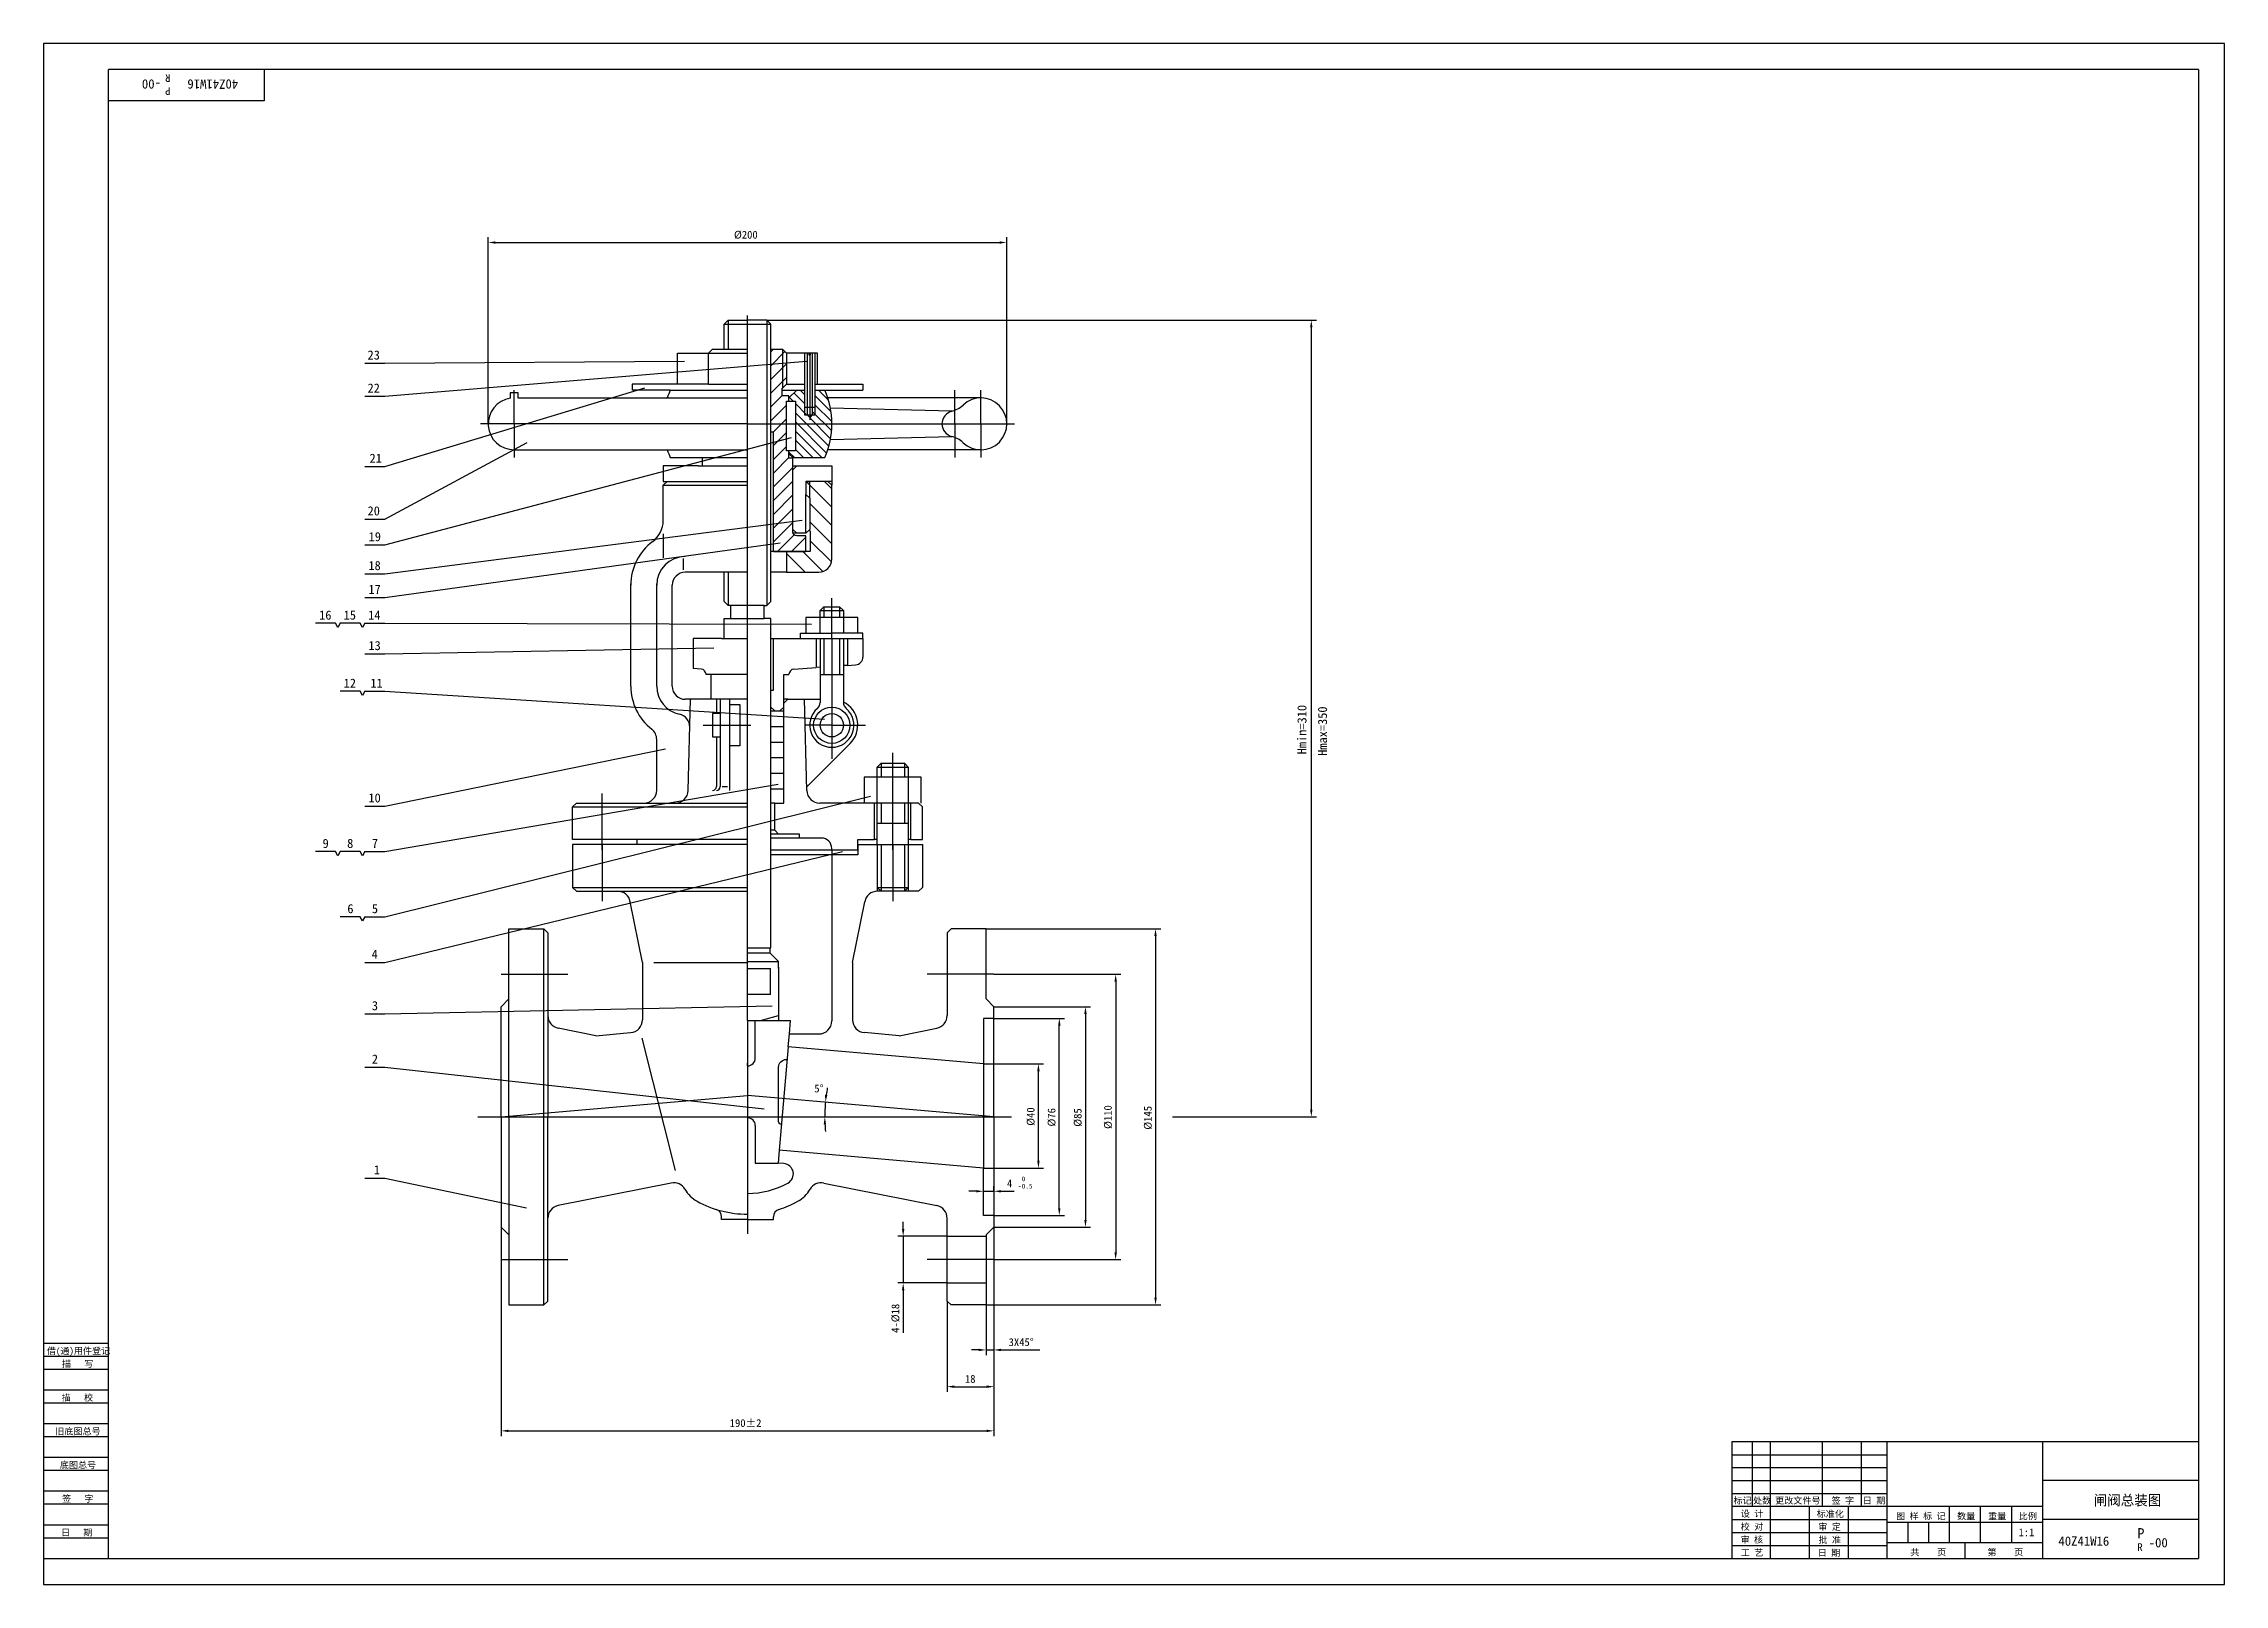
# Model space of a CAD drawing. Header units: metres. Extents: x 0 to 841, y 0 to 594.
import ezdxf

# ---------------------------------------------------------------- set-up
doc = ezdxf.new("R2010")
doc.units = ezdxf.units.M
for name, color, linetype in [('C', 6, 'Continuous'), ('D', 1, 'Continuous'), ('FL', 5, 'Continuous'), ('T', 7, 'Continuous'), ('TL', 4, 'Continuous')]:
    doc.layers.add(name, color=color, linetype=linetype)

# ---------------------------------------------------------------- blocks, each defined once
blk = doc.blocks.new('TUKUN1')
at = {"layer": 'FL'}
for p, q in [((841, 594), (0, 594)), ((0, 594), (0, 0)), ((841, 0), (841, 594)), ((0, 83), (25, 83)), ((0, 75), (25, 75)), ((0, 70), (25, 70)), ((0, 62), (25, 62)), ((0, 57), (25, 57)), ((659, 30), (659, 55)), ((666, 10), (666, 55)), ((686, 30), (686, 55)), ((701, 30), (701, 55)), ((0, 49), (25, 49)), ((0, 44), (25, 44)), ((651, 50), (711, 50)), ((651, 45), (711, 45)), ((0, 36), (25, 36)), ((651, 40), (711, 40)), ((651, 35), (711, 35)), ((0, 31), (25, 31)), ((696, 10), (696, 30)), ((0, 23), (25, 23)), ((0, 18), (25, 18)), ((651, 25), (711, 25)), ((651, 20), (711, 20)), ((651, 15), (711, 15)), ((0, 0), (841, 0))]:
    blk.add_line(p, q, dxfattribs=at)
at = {"layer": 'TL'}
for p, q in [((831, 584), (25, 584)), ((25, 10), (25, 584)), ((85, 584), (85, 572)), ((831, 584), (831, 10)), ((85, 572), (25, 572)), ((0, 93), (25, 93)), ((0, 88), (25, 88)), ((831, 55), (651, 55)), ((651, 55), (651, 10)), ((711, 10), (711, 55)), ((771, 10), (771, 55)), ((831, 40), (771, 40)), ((771, 30), (651, 30)), ((681, 10), (681, 30)), ((735, 16), (735, 30)), ((747, 16), (747, 30)), ((759, 16), (759, 30)), ((711, 24), (771, 24)), ((719, 16), (719, 24)), ((727, 16), (727, 24)), ((831, 25), (771, 25)), ((0, 10), (831, 10)), ((771, 16), (711, 16)), ((741, 10), (741, 16))]:
    blk.add_line(p, q, dxfattribs=at)
at = {"layer": 'T'}
for s, p in [('借(通)用件登记', (1.26, 88.76)), ('描   写', (7.09, 83.76)), ('描   校', (6.98, 70.76)), ('旧底图总号', (4.52, 57.76)), ('底图总号', (6.25, 44.76)), ('签   字', (7.1, 31.76)), ('标记', (651.71, 31.07)), ('处数', (659.22, 31.07)), ('更改文件号', (667.75, 31.07)), ('签 字', (689.53, 31.07)), ('日 期', (701.57, 31.07)), ('设 计', (654.5, 25.99)), ('标准化', (683.77, 25.93)), ('图 样 标 记', (714.4, 25.04)), ('数量', (737.92, 25.04)), ('重量', (749.88, 25.04)), ('比例', (761.7, 25.04)), ('日   期', (6.72, 18.76)), ('校 对', (654.48, 20.99)), ('审 核', (654.41, 15.99)), ('批 准', (684.46, 15.93)), ('审 定', (684.39, 20.93)), ('工 艺', (654.52, 10.99)), ('日 期', (684.18, 10.93)), ('共    页', (719.91, 11.13)), ('第    页', (749.62, 11.13))]:
    blk.add_text(s, height=2.5, dxfattribs=at).set_placement(p)

msp = doc.modelspace()

# ---------------------------------------------------------------- linework, layer by layer
for p, q in [((280.45, 475.14), (281.53, 476.22)), ((280.45, 469.84), (285.89, 475.28)), ((280.45, 464.53), (286.45, 470.53)), ((280.45, 459.23), (286.45, 465.23)), ((280.45, 453.93), (284.85, 458.33)), ((280.45, 448.62), (286.47, 454.64)), ((287.59, 457.55), (289.03, 456.11)), ((289.36, 459.32), (293.45, 455.23)), ((289.94, 455.2), (294.24, 450.9)), ((291.8, 460.41), (293.45, 458.76)), ((297.45, 458.3), (303.6, 452.14)), ((297.45, 454.76), (303.94, 448.27)), ((298.87, 460.41), (302.6, 456.68)), ((281.35, 444.22), (286.47, 449.34)), ((289.94, 451.66), (302.79, 438.81)), ((289.94, 448.13), (301.93, 436.14)), ((295.45, 449.69), (303.44, 441.7)), ((296.45, 452.23), (303.85, 444.83)), ((281.45, 439.02), (286.47, 444.03)), ((281.45, 433.71), (286.47, 438.73)), ((289.94, 444.59), (300.12, 434.41)), ((289.94, 441.06), (296.59, 434.41)), ((289.94, 437.52), (293.05, 434.41)), ((281.45, 428.41), (287.45, 434.41)), ((281.45, 423.11), (288.95, 430.61)), ((287.45, 436.48), (289.52, 434.41)), ((281.45, 417.8), (288.95, 425.3)), ((303.95, 415.28), (294.01, 425.22)), ((303.95, 422.36), (301.08, 425.22)), ((281.45, 412.5), (288.95, 420)), ((281.45, 407.2), (288.95, 414.7)), ((303.95, 408.21), (295.45, 416.71)), ((281.45, 401.89), (288.95, 409.39)), ((283.08, 398.22), (289.46, 404.6)), ((288.38, 398.22), (293.95, 403.79)), ((303.95, 401.14), (295.45, 409.64)), ((293.65, 390.22), (286.45, 397.43)), ((300.48, 390.46), (292.73, 398.22)), ((293.69, 398.22), (293.95, 398.48)), ((303.84, 394.18), (295.65, 402.37)), ((286.58, 390.22), (286.45, 390.36)), ((274.45, 217.24), (274.62, 217.4)), ((283.26, 162.4), (283.26, 162.41))]:
    msp.add_line(p, q)
at = {"layer": 'C'}
for p, q in [((271.45, 364.72), (271.45, 489.21)), ((295.45, 474.72), (295.45, 448.97)), ((181.45, 447.41), (181.45, 460.41)), ((351.45, 447.41), (351.45, 460.41)), ((361.45, 447.41), (361.45, 460.41)), ((271.45, 447.41), (168.45, 447.41)), ((181.45, 447.41), (181.45, 434.41)), ((271.45, 447.41), (346.45, 447.41)), ((346.45, 447.41), (374.45, 447.41)), ((351.45, 447.41), (351.45, 434.41)), ((361.45, 447.41), (361.45, 434.41)), ((303.95, 364.72), (303.95, 380.19)), ((271.45, 217.4), (271.45, 364.72)), ((303.95, 364.72), (303.95, 341.22)), ((303.95, 341.22), (303.95, 331.22)), ((254.37, 331.27), (272.78, 331.27)), ((303.95, 331.22), (293.95, 331.22)), ((303.95, 331.22), (316.95, 331.22)), ((303.95, 331.22), (303.95, 318.22)), ((327.45, 304.96), (327.45, 320.52)), ((215.45, 283.22), (215.45, 304.96)), ((327.45, 283.22), (327.45, 304.96)), ((215.45, 285.22), (215.45, 263.41)), ((327.45, 285.22), (327.45, 263.41)), ((176.45, 235.22), (202.1, 235.22)), ((366.45, 235.22), (340.79, 235.22)), ((271.45, 217.4), (271.45, 199.9)), ((271.45, 199.9), (271.45, 200.93)), ((271.45, 199.9), (271.45, 179.9)), ((176.45, 180.22), (271.45, 188.53)), ((366.45, 180.22), (271.45, 188.53)), ((167.45, 180.22), (373.22, 180.22)), ((271.45, 179.9), (271.45, 150.72)), ((271.45, 150.72), (271.45, 140.72)), ((271.45, 140.72), (271.45, 135.15)), ((176.45, 125.22), (202.1, 125.22)), ((366.45, 125.22), (340.79, 125.22))]:
    msp.add_line(p, q, dxfattribs=at)
at = {"layer": 'D'}
for p, q in [((171.45, 447.41), (171.45, 519.33)), ((174.25, 517.33), (368.65, 517.33)), ((371.45, 447.41), (371.45, 519.33)), ((278.95, 487.4), (445.22, 487.4)), ((445.22, 487.4), (490.88, 487.4)), ((488.88, 484.6), (488.88, 183.02)), ((131.61, 458.07), (294.14, 471.61)), ((131.61, 470.81), (247.19, 471.61)), ((123.91, 470.81), (131.61, 470.81)), ((123.91, 458.07), (131.61, 458.07)), ((131.61, 431.01), (231.8, 461.26)), ((131.61, 400.77), (288.48, 442.16)), ((131.61, 410.72), (186.47, 440.16)), ((123.91, 431.01), (131.61, 431.01)), ((123.91, 410.72), (131.61, 410.72)), ((131.61, 389.63), (292.52, 410.32)), ((123.91, 400.77), (131.61, 400.77)), ((131.61, 380.48), (284.03, 401.57)), ((123.91, 389.63), (131.61, 389.63)), ((123.91, 380.48), (131.61, 380.48)), ((112.51, 370.53), (104.81, 370.53)), ((113.44, 368.93), (112.51, 370.53)), ((114.36, 370.53), (113.44, 368.93)), ((122.06, 370.53), (114.36, 370.53)), ((122.99, 368.93), (122.06, 370.53)), ((123.91, 370.53), (122.99, 368.93)), ((123.91, 370.53), (131.61, 370.53)), ((131.61, 370.53), (296.17, 370.14)), ((123.91, 358.79), (131.61, 358.79)), ((131.61, 358.79), (258.43, 361.09)), ((122.06, 344.3), (114.36, 344.3)), ((122.99, 342.69), (122.06, 344.3)), ((123.91, 344.3), (122.99, 342.69)), ((123.91, 344.3), (131.61, 344.3)), ((131.61, 344.3), (301.09, 333.62)), ((131.61, 300.06), (239.81, 322.18)), ((131.61, 282.52), (283.24, 308.46)), ((131.61, 257.35), (318.93, 303.88)), ((123.91, 300.06), (131.61, 300.06)), ((112.51, 282.52), (104.81, 282.52)), ((113.44, 280.92), (112.51, 282.52)), ((114.36, 282.52), (113.44, 280.92)), ((122.06, 282.52), (114.36, 282.52)), ((122.99, 280.92), (122.06, 282.52)), ((123.91, 282.52), (122.99, 280.92)), ((123.91, 282.52), (131.61, 282.52)), ((131.61, 239.8), (308.08, 282.52)), ((122.06, 257.35), (114.36, 257.35)), ((122.99, 255.75), (122.06, 257.35)), ((123.91, 257.35), (122.99, 255.75)), ((123.91, 257.35), (131.61, 257.35)), ((363.45, 252.72), (430.81, 252.72)), ((428.81, 249.92), (428.81, 110.52)), ((123.91, 239.8), (131.61, 239.8)), ((366.45, 235.22), (415.43, 235.22)), ((413.43, 232.42), (413.43, 128.02)), ((123.91, 219.97), (131.61, 219.97)), ((131.61, 219.97), (280.92, 223.02)), ((366.45, 222.72), (403.78, 222.72)), ((401.78, 219.92), (401.78, 140.52)), ((366.45, 218.22), (393.7, 218.22)), ((391.7, 145.02), (391.7, 215.42)), ((123.91, 199.37), (131.61, 199.37)), ((131.61, 199.37), (277.82, 183.36)), ((362.45, 200.65), (385.64, 200.65)), ((383.64, 163.3), (383.64, 197.85)), ((435.33, 180.22), (490.88, 180.22)), ((362.45, 160.5), (385.64, 160.5)), ((123.91, 156.66), (131.61, 156.66)), ((131.61, 156.66), (186.27, 145.23)), ((359.65, 151.55), (356.85, 151.55)), ((362.45, 151.24), (362.45, 153.55)), ((362.45, 151.55), (366.45, 151.55)), ((366.45, 151.55), (366.45, 153.55)), ((369.25, 151.55), (372.05, 151.55)), ((372.05, 151.55), (374.28, 151.55)), ((176.45, 137.72), (176.45, 57.18)), ((331.48, 137.02), (331.48, 139.82)), ((366.45, 142.22), (393.7, 142.22)), ((366.45, 137.72), (403.78, 137.72)), ((366.45, 137.72), (366.45, 88.38)), ((348.45, 134.22), (329.48, 134.22)), ((331.48, 134.22), (331.48, 116.22)), ((366.45, 125.22), (415.43, 125.22)), ((348.45, 116.22), (329.48, 116.22)), ((331.48, 113.42), (331.48, 110.62)), ((331.48, 110.62), (331.48, 96.96)), ((348.45, 109.22), (348.45, 74.22)), ((363.45, 107.72), (430.81, 107.72)), ((363.45, 107.72), (363.45, 88.38)), ((360.65, 90.38), (357.85, 90.38)), ((363.45, 90.38), (366.45, 90.38)), ((366.45, 88.38), (366.45, 74.22)), ((369.25, 90.38), (372.05, 90.38)), ((372.05, 90.38), (384.14, 90.38)), ((351.25, 76.22), (363.65, 76.22)), ((366.45, 74.22), (366.45, 57.18)), ((179.25, 59.18), (363.65, 59.18))]:
    msp.add_line(p, q, dxfattribs=at)
for start, end in [(175, 180), (170.08, 172.54), (182.46, 184.92)]:
    msp.add_arc((366.45, 180.22), 65.2, start, end, dxfattribs=at)
for points in [[(174.25, 517.79), (174.25, 516.86), (171.45, 517.33)], [(368.65, 517.79), (368.65, 516.86), (371.45, 517.33)], [(488.41, 484.6), (489.34, 484.6), (488.88, 487.4)], [(428.34, 249.92), (429.28, 249.92), (428.81, 252.72)], [(412.96, 232.42), (413.9, 232.42), (413.43, 235.22)], [(401.31, 219.92), (402.25, 219.92), (401.78, 222.72)], [(391.23, 215.42), (392.17, 215.42), (391.7, 218.22)], [(383.17, 197.85), (384.1, 197.85), (383.64, 200.65)], [(302.26, 188.64), (301.33, 188.74), (301.49, 185.91)], [(300.84, 177.41), (301.77, 177.43), (301.25, 180.22)], [(488.41, 183.02), (489.34, 183.02), (488.88, 180.22)], [(383.17, 163.3), (384.1, 163.3), (383.64, 160.5)], [(359.65, 152.01), (359.65, 151.08), (362.45, 151.55)], [(369.25, 152.01), (369.25, 151.08), (366.45, 151.55)], [(391.23, 145.02), (392.17, 145.02), (391.7, 142.22)], [(331.01, 137.02), (331.95, 137.02), (331.48, 134.22)], [(401.31, 140.52), (402.25, 140.52), (401.78, 137.72)], [(412.96, 128.02), (413.9, 128.02), (413.43, 125.22)], [(331.01, 113.42), (331.95, 113.42), (331.48, 116.22)], [(428.34, 110.52), (429.28, 110.52), (428.81, 107.72)], [(360.65, 90.85), (360.65, 89.91), (363.45, 90.38)], [(369.25, 90.85), (369.25, 89.91), (366.45, 90.38)], [(351.25, 76.69), (351.25, 75.75), (348.45, 76.22)], [(363.65, 76.69), (363.65, 75.75), (366.45, 76.22)], [(179.25, 59.65), (179.25, 58.71), (176.45, 59.18)], [(363.65, 59.65), (363.65, 58.71), (366.45, 59.18)]]:
    msp.add_solid(points, dxfattribs=at)
at = {"layer": 'FL'}
for p, q in [((263.95, 487.4), (263.95, 476.22)), ((278.95, 487.4), (278.95, 377.4)), ((284.95, 476.22), (284.95, 461.22)), ((294.45, 474.72), (294.45, 453.81)), ((296.45, 474.72), (296.45, 453.81)), ((293.45, 453.81), (293.45, 450.9)), ((297.45, 453.81), (297.45, 450.9)), ((295.45, 418.72), (295.45, 425.22)), ((303.95, 425.22), (303.95, 423.72)), ((293.95, 405.22), (293.95, 420.22)), ((263.95, 390.22), (263.95, 377.4)), ((300.95, 376.93), (300.95, 372.72)), ((306.95, 376.93), (306.95, 372.72)), ((300.95, 364.72), (300.95, 350.81)), ((306.95, 364.72), (306.95, 350.81)), ((322.95, 316.57), (322.95, 311.22)), ((331.95, 316.57), (331.95, 311.22)), ((322.95, 301.22), (322.95, 293.41)), ((331.95, 301.22), (331.95, 293.41)), ((322.95, 285.22), (322.95, 267.22)), ((331.95, 285.22), (331.95, 267.22))]:
    msp.add_line(p, q, dxfattribs=at)
msp.add_lwpolyline([(303.95, 425.22), (302.45, 425.22), (303.95, 423.72)], dxfattribs=at)
at = {"layer": 'TL'}
for p, q in [((263.95, 487.4), (262.45, 485.9)), ((262.45, 485.9), (280.45, 485.9)), ((262.45, 476.22), (262.45, 485.9)), ((263.95, 487.4), (271.45, 487.4)), ((278.95, 487.4), (271.45, 487.4)), ((278.95, 487.4), (280.45, 485.9)), ((280.45, 378.9), (280.45, 485.9)), ((244.45, 462.72), (244.45, 474.72)), ((244.45, 474.72), (256.45, 474.72)), ((257.95, 476.22), (256.45, 474.72)), ((256.45, 474.72), (271.45, 474.72)), ((256.45, 462.72), (256.45, 474.72)), ((257.95, 476.22), (271.45, 476.22)), ((298.45, 474.72), (286.45, 474.72)), ((293.45, 474.72), (293.45, 453.81)), ((295.04, 474.72), (295.04, 474.04)), ((295.04, 474.04), (295.78, 474.04)), ((295.78, 474.04), (295.78, 474.72)), ((297.45, 474.72), (297.45, 453.81)), ((298.45, 462.72), (298.45, 474.72)), ((256.45, 462.72), (226.91, 462.72)), ((226.91, 462.72), (226.91, 460.41)), ((256.45, 462.72), (271.45, 462.72)), ((286.45, 462.72), (293.45, 462.72)), ((297.45, 462.72), (315.99, 462.72)), ((315.99, 462.72), (315.99, 460.41)), ((182.95, 459.41), (179.95, 459.41)), ((179.95, 459.41), (179.95, 457.3)), ((182.95, 457.3), (182.95, 459.41)), ((182.95, 457.41), (271.45, 457.41)), ((241.66, 460.41), (226.91, 460.41)), ((241.66, 460.41), (252.45, 460.41)), ((252.45, 460.41), (271.45, 460.41)), ((284.85, 461.22), (284.95, 461.22)), ((284.85, 460.41), (293.45, 460.41)), ((286.47, 456.11), (289.94, 456.11)), ((286.47, 436.96), (286.47, 456.11)), ((287.45, 457.41), (290.45, 460.41)), ((289.94, 456.11), (289.94, 436.96)), ((297.45, 460.41), (301.24, 460.41)), ((301.24, 460.41), (315.99, 460.41)), ((351.45, 457.41), (302.37, 457.41)), ((361.45, 457.41), (351.45, 457.41)), ((293.45, 453.81), (297.45, 453.81)), ((293.45, 450.9), (297.45, 450.9)), ((294.45, 453.81), (294.45, 450.9)), ((295.45, 449.9), (294.45, 450.9)), ((296.45, 450.9), (295.45, 449.9)), ((296.45, 453.81), (296.45, 450.9)), ((350.44, 452.32), (303.39, 453.41)), ((181.45, 437.41), (271.45, 437.41)), ((361.45, 437.41), (302.37, 437.41)), ((303.39, 441.41), (350.44, 442.5)), ((252.45, 431.22), (238.95, 431.22)), ((238.95, 431.22), (238.95, 425.22)), ((241.66, 434.41), (252.45, 434.41)), ((252.45, 434.41), (271.45, 434.41)), ((252.45, 431.22), (271.45, 431.22)), ((253.95, 434.41), (253.95, 431.22)), ((289.94, 436.96), (286.47, 436.96)), ((287.45, 435.91), (288.95, 434.41)), ((288.95, 434.41), (301.24, 434.41)), ((288.95, 429.72), (290.45, 431.22)), ((288.95, 431.22), (290.45, 431.22)), ((288.95, 406.72), (288.95, 429.72)), ((290.45, 431.22), (303.95, 431.22)), ((303.95, 431.22), (303.95, 425.22)), ((238.95, 423.72), (240.45, 425.22)), ((238.95, 425.22), (271.45, 425.22)), ((238.95, 423.72), (271.45, 423.72)), ((238.95, 410.1), (238.95, 423.72)), ((240.45, 425.22), (271.45, 425.22)), ((293.95, 425.22), (293.95, 420.22)), ((303.95, 425.22), (293.95, 425.22)), ((293.95, 425.22), (295.45, 425.22)), ((302.45, 425.22), (295.45, 425.22)), ((303.95, 423.72), (302.45, 425.22)), ((303.95, 395.22), (303.95, 423.72)), ((293.95, 420.22), (295.45, 418.72)), ((295.45, 418.72), (295.45, 406.72)), ((238.9, 404.98), (238.9, 395.7)), ((290.45, 405.22), (288.95, 406.72)), ((290.45, 405.22), (289.03, 405.22)), ((293.95, 405.22), (290.45, 405.22)), ((293.95, 405.22), (295.45, 406.72)), ((293.95, 398.22), (293.95, 404.22)), ((295.45, 406.22), (295.2, 406.47)), ((295.45, 406.22), (295.65, 406.22)), ((295.65, 406.22), (295.65, 398.22)), ((246.81, 391.08), (246.81, 395.46)), ((286.45, 398.22), (280.45, 398.22)), ((281.45, 398.22), (293.95, 398.22)), ((286.45, 398.22), (286.45, 390.22)), ((295.65, 398.22), (286.45, 398.22)), ((271.45, 390.22), (247.45, 390.22)), ((262.45, 378.9), (262.45, 390.22)), ((286.45, 390.22), (280.45, 390.22)), ((286.45, 390.22), (298.95, 390.22)), ((226.45, 346.22), (226.45, 385.72)), ((236.45, 346.22), (236.45, 385.72)), ((242.45, 346.22), (242.45, 385.22)), ((263.95, 377.4), (262.45, 378.9)), ((278.95, 377.4), (280.45, 378.9)), ((262.45, 372.4), (265, 372.4)), ((262.45, 364.72), (262.45, 372.4)), ((265, 377.4), (263.95, 377.4)), ((265, 372.4), (265, 377.4)), ((277.9, 377.4), (265, 377.4)), ((265, 372.4), (277.9, 372.4)), ((277.9, 377.4), (278.95, 377.4)), ((277.9, 372.4), (277.9, 377.4)), ((280.45, 372.4), (277.9, 372.4)), ((280.45, 245.4), (280.45, 372.4)), ((293.95, 372.72), (293.95, 366.72)), ((313.95, 372.72), (293.95, 372.72)), ((299.45, 375.43), (300.95, 376.93)), ((299.45, 375.43), (308.45, 375.43)), ((299.45, 366.72), (299.45, 375.43)), ((300.95, 376.93), (306.95, 376.93)), ((306.95, 376.93), (308.45, 375.43)), ((308.45, 375.43), (308.45, 366.72)), ((313.95, 366.72), (313.95, 372.72)), ((250.45, 364.72), (250.45, 353.07)), ((261.45, 364.72), (250.45, 364.72)), ((261.45, 364.72), (271.45, 364.72)), ((280.45, 364.72), (281.45, 364.72)), ((281.45, 344.72), (281.45, 364.72)), ((281.45, 364.72), (297.95, 364.72)), ((291.95, 366.72), (303.95, 366.72)), ((291.95, 364.72), (291.95, 366.72)), ((297.95, 364.72), (297.95, 353.46)), ((297.95, 364.72), (309.95, 364.72)), ((299.45, 364.72), (299.45, 339.94)), ((315.95, 366.72), (303.95, 366.72)), ((308.45, 364.72), (308.45, 339.94)), ((309.95, 364.72), (309.95, 354.3)), ((309.95, 364.72), (315.95, 364.72)), ((315.95, 364.72), (315.95, 366.72)), ((315.95, 364.72), (315.95, 357.52)), ((289.31, 352.85), (297.95, 353.46)), ((299.45, 353.57), (297.95, 353.46)), ((309.95, 354.3), (308.45, 354.2)), ((309.95, 354.3), (313.16, 354.53)), ((253.59, 352.85), (250.45, 353.07)), ((255.45, 350.72), (255.45, 350.86)), ((271.45, 350.72), (255.45, 350.72)), ((257.45, 341.22), (257.45, 350.72)), ((285.45, 338.22), (285.45, 350.72)), ((285.45, 350.72), (287.45, 350.72)), ((287.45, 350.72), (287.45, 350.86)), ((299.45, 350.81), (308.45, 350.81)), ((249.45, 341.22), (247.45, 341.22)), ((248.57, 306.1), (249.45, 341.22)), ((271.45, 341.22), (249.45, 341.22)), ((259.45, 341.22), (259.45, 335.77)), ((260.95, 341.22), (260.95, 307.6)), ((264.45, 341.22), (264.45, 306.1)), ((264.45, 339.27), (268.45, 339.27)), ((268.45, 339.27), (268.45, 323.27)), ((280.45, 338.22), (280.45, 344.72)), ((280.45, 344.72), (281.45, 344.72)), ((281.95, 336.72), (280.45, 338.22)), ((280.45, 336.72), (285.45, 336.72)), ((283.95, 336.72), (285.45, 338.22)), ((286.95, 341.22), (285.45, 341.22)), ((285.45, 339.72), (286.95, 341.22)), ((285.45, 301.22), (285.45, 339.72)), ((286.95, 341.22), (293.45, 341.22)), ((293.45, 341.22), (299.45, 341.22)), ((294.33, 306.1), (293.45, 341.22)), ((257.95, 335.77), (257.95, 326.77)), ((260.95, 335.77), (257.95, 335.77)), ((280.45, 330.72), (285.45, 330.72)), ((236.45, 306.22), (236.45, 325.73)), ((257.95, 326.77), (260.95, 326.77)), ((259.45, 326.77), (259.45, 307.6)), ((268.45, 323.27), (264.45, 323.27)), ((280.45, 324.72), (285.45, 324.72)), ((311.02, 324.15), (294.29, 307.43)), ((280.45, 318.72), (285.45, 318.72)), ((280.45, 312.72), (285.45, 312.72)), ((316.45, 311.22), (316.45, 301.22)), ((338.45, 311.22), (316.45, 311.22)), ((321.45, 315.07), (322.95, 316.57)), ((321.45, 315.07), (333.45, 315.07)), ((321.45, 285.22), (321.45, 315.07)), ((322.95, 316.57), (331.95, 316.57)), ((333.45, 315.07), (331.95, 316.57)), ((333.45, 315.07), (333.45, 285.22)), ((338.45, 301.22), (338.45, 311.22)), ((263.73, 307.47), (261.66, 307.47)), ((280.45, 306.72), (285.45, 306.72)), ((205.45, 301.22), (203.95, 299.72)), ((203.95, 299.72), (271.45, 299.72)), ((203.95, 287.22), (203.95, 299.72)), ((205.45, 301.22), (271.45, 301.22)), ((281.95, 301.22), (280.45, 301.22)), ((281.95, 301.22), (285.45, 301.22)), ((281.95, 290.72), (281.95, 301.22)), ((320.45, 301.22), (299.33, 301.22)), ((334.45, 301.22), (320.45, 301.22)), ((320.45, 287.22), (320.45, 301.22)), ((334.45, 287.22), (334.45, 301.22)), ((337.45, 301.22), (334.45, 301.22)), ((337.45, 301.22), (338.95, 299.72)), ((338.95, 287.22), (338.95, 299.72)), ((271.45, 287.22), (203.95, 287.22)), ((228.95, 285.22), (228.95, 287.22)), ((281.95, 290.72), (280.45, 290.72)), ((282.45, 289.22), (280.45, 289.22)), ((291.45, 287.72), (280.45, 287.72)), ((283.45, 289.22), (281.95, 290.72)), ((291.45, 289.22), (282.45, 289.22)), ((291.45, 287.72), (291.45, 289.22)), ((299.95, 287.72), (291.45, 287.72)), ((313.95, 287.22), (320.45, 287.22)), ((313.95, 283.22), (313.95, 287.22)), ((321.45, 287.22), (320.45, 287.22)), ((321.45, 293.41), (333.45, 293.41)), ((334.45, 287.22), (333.45, 287.22)), ((334.45, 287.22), (338.95, 287.22)), ((203.95, 285.22), (203.95, 268.72)), ((271.45, 285.22), (203.95, 285.22)), ((280.45, 283.22), (313.95, 283.22)), ((303.95, 281.22), (280.45, 281.22)), ((303.95, 283.22), (303.95, 283.72)), ((303.95, 283.22), (313.95, 283.22)), ((303.95, 283.22), (303.95, 217.21)), ((313.95, 281.22), (303.95, 281.22)), ((313.95, 285.22), (313.95, 281.22)), ((313.95, 285.22), (321.45, 285.22)), ((321.45, 285.22), (333.45, 285.22)), ((321.45, 285.22), (321.45, 267.22)), ((333.45, 285.22), (338.95, 285.22)), ((333.45, 285.22), (333.45, 267.22)), ((338.95, 285.22), (338.95, 268.72)), ((205.45, 267.22), (203.95, 268.72)), ((203.95, 268.72), (271.45, 268.72)), ((205.45, 267.22), (271.45, 267.22)), ((230.95, 239.72), (226.25, 263.2)), ((311.95, 239.72), (316.64, 263.2)), ((321.45, 268.72), (333.45, 268.72)), ((322.95, 267.22), (321.45, 268.72)), ((322.95, 267.22), (321.55, 267.22)), ((331.95, 267.22), (322.95, 267.22)), ((333.45, 268.72), (331.95, 267.22)), ((337.45, 267.22), (331.95, 267.22)), ((337.45, 267.22), (338.95, 268.72)), ((179.45, 180.22), (179.45, 252.72)), ((179.45, 252.72), (192.95, 252.72)), ((194.45, 251.22), (192.95, 252.72)), ((192.95, 107.72), (192.95, 252.72)), ((348.45, 251.22), (349.95, 252.72)), ((363.45, 252.72), (349.95, 252.72)), ((363.45, 225.72), (363.45, 252.72)), ((194.45, 251.22), (194.45, 180.22)), ((271.45, 245.4), (280.2, 245.4)), ((280.2, 245.4), (280.45, 245.4)), ((280.2, 243.4), (280.2, 245.4)), ((348.45, 251.22), (348.45, 219.32)), ((230.95, 239.72), (230.95, 217.68)), ((235.39, 239.75), (271.45, 239.75)), ((280.2, 243.4), (271.45, 243.4)), ((271.45, 240.15), (283.45, 240.15)), ((271.45, 237.4), (280.35, 237.4)), ((280.2, 243.4), (283.45, 240.15)), ((280.35, 227.4), (280.35, 237.4)), ((283.45, 237.4), (283.45, 240.15)), ((283.45, 237.9), (283.45, 219.28)), ((311.95, 239.72), (311.95, 217.68)), ((280.35, 227.4), (271.45, 227.4)), ((176.45, 222.72), (179.45, 225.72)), ((176.45, 218.22), (176.45, 222.72)), ((276.45, 217.4), (283.45, 219.28)), ((283.45, 219.28), (283.45, 217.4)), ((366.45, 222.72), (363.45, 225.72)), ((366.45, 218.22), (366.45, 222.72)), ((176.45, 180.22), (176.45, 218.22)), ((212.95, 211.52), (198.47, 214.42)), ((212.95, 211.52), (226.38, 212.7)), ((230.72, 210.54), (243.55, 159.56)), ((271.45, 217.4), (276.45, 217.4)), ((271.45, 217.4), (288.07, 217.4)), ((273.45, 217.4), (274.45, 217.4)), ((274.45, 202.9), (274.45, 217.4)), ((287.19, 207.23), (287.63, 212.21)), ((287.63, 212.21), (288.08, 217.4)), ((287.63, 212.21), (298.95, 212.21)), ((288.07, 217.4), (288.08, 217.4)), ((329.95, 211.52), (316.51, 212.7)), ((329.95, 211.52), (344.43, 214.42)), ((366.45, 218.22), (362.45, 218.22)), ((362.45, 218.22), (362.45, 200.65)), ((366.45, 180.22), (366.45, 218.22)), ((287.19, 207.23), (283.71, 167.39)), ((362.45, 200.65), (287.19, 207.23)), ((362.45, 200.65), (362.45, 160.5)), ((176.45, 180.22), (176.45, 142.22)), ((179.45, 180.22), (179.45, 107.72)), ((194.45, 109.22), (194.45, 180.22)), ((274.45, 176.9), (274.45, 162.4)), ((366.45, 180.22), (366.45, 142.22)), ((274.45, 162.4), (283.26, 162.4)), ((283.71, 167.39), (283.27, 162.4)), ((285.49, 162.21), (283.27, 162.4)), ((362.45, 160.5), (283.71, 167.39)), ((362.45, 142.22), (362.45, 160.5)), ((242, 154.73), (198.47, 146.03)), ((300.9, 154.73), (344.43, 146.03)), ((176.45, 142.22), (176.45, 137.72)), ((176.45, 137.72), (179.45, 134.72)), ((261.45, 140.72), (261.45, 141.71)), ((271.45, 140.72), (261.45, 140.72)), ((271.45, 140.72), (281.45, 140.72)), ((281.45, 140.72), (281.45, 141.71)), ((348.45, 134.22), (348.45, 141.12)), ((366.45, 142.22), (362.45, 142.22)), ((366.45, 137.72), (363.45, 134.72)), ((363.45, 134.72), (363.45, 134.22)), ((366.45, 142.22), (366.45, 137.72)), ((348.45, 134.22), (363.45, 134.22)), ((348.45, 116.22), (348.45, 134.22)), ((363.45, 134.22), (363.45, 116.22)), ((348.45, 109.22), (348.45, 116.22)), ((348.45, 116.22), (363.45, 116.22)), ((363.45, 116.22), (363.45, 107.72)), ((179.45, 107.72), (192.95, 107.72)), ((194.45, 109.22), (192.95, 107.72)), ((348.45, 109.22), (349.95, 107.72)), ((363.45, 107.72), (349.95, 107.72))]:
    msp.add_line(p, q, dxfattribs=at)
for points in [[(280.45, 476.22), (284.95, 476.22), (286.45, 474.72), (286.45, 462.72), (284.95, 461.22)], [(287.45, 456.11), (287.45, 458.22), (284.85, 458.22), (284.85, 461.22)], [(281.45, 398.22), (281.45, 444.22), (280.45, 444.22)]]:
    msp.add_lwpolyline(points, dxfattribs=at)
for points in [[(293.95, 404.22), (290.45, 404.22, -0.41), (288.95, 405.72), (288.95, 434.22), (287.45, 434.22), (287.45, 436.96)], [(284.57, 177.4), (284.45, 177.4, -0.41), (283.45, 178.4), (283.45, 189.9), (283.45, 199.4, -0.41), (286.45, 202.4)]]:
    msp.add_lwpolyline(points, format="xyb", dxfattribs=at)
for radius in [7, 4.5]:
    msp.add_circle((303.95, 331.22), radius, dxfattribs=at)
for centre, radius, start, end in [((181.45, 447.41), 10, 98.63, 270), ((271.45, 447.41), 32.5, 156.42, 162.08), ((271.45, 447.41), 32.5, 336.42, 23.58), ((347.7, 461.93), 10, 284.48, 313.43), ((361.45, 447.41), 10, 226.57, 133.43), ((351.45, 447.41), 5, 104.48, 255.52), ((271.45, 447.41), 32.5, 197.92, 203.58), ((347.7, 432.89), 10, 46.57, 75.52), ((228.95, 410.1), 10, 306.64, 0), ((247.45, 385.22), 21, 126.64, 180), ((247.45, 385.22), 11, 90, 180), ((247.45, 385.22), 5, 90, 180), ((298.95, 395.22), 5, 270, 0), ((312.95, 357.52), 3, 274.01, 0), ((247.45, 346.22), 21, 180, 232.02), ((247.45, 346.22), 11, 180, 258.21), ((247.45, 346.22), 5, 180, 270), ((253.45, 350.86), 2, 0, 85.99), ((289.45, 350.86), 2, 94.01, 180), ((303.95, 331.22), 8.5, 130.71, 49.29), ((296.45, 339.94), 3, 310.71, 0), ((303.95, 331.22), 10, 315, 63.26), ((311.45, 339.94), 3, 180, 229.29), ((231.45, 325.73), 5, 0, 52.02), ((244.18, 330.56), 5, 358.57, 78.21), ((231.45, 306.22), 5, 270, 0), ((243.57, 306.22), 5, 270, 358.57), ((257.95, 307.6), 1.5, 270, 0), ((259.45, 307.6), 1.5, 270, 0), ((299.33, 306.22), 5, 181.43, 270), ((299.95, 283.72), 4, 0, 90), ((221.35, 262.22), 5, 11.31, 90), ((321.55, 262.22), 5, 90, 168.69), ((199.45, 219.32), 5, 180, 258.69), ((343.45, 219.32), 5, 281.31, 0), ((225.95, 217.68), 5, 275, 0), ((298.95, 217.21), 5, 270, 0), ((316.95, 217.68), 5, 180, 265), ((271.45, 202.9), 3, 270, 0), ((271.45, 176.9), 3, 0, 90), ((285.14, 158.23), 4, 298.71, 85), ((242.98, 149.83), 5, 29.6, 101.31), ((257.76, 158.23), 12, 209.6, 241.29), ((271.45, 183.22), 32.5, 270, 298.71), ((285.14, 158.23), 12, 298.71, 330.4), ((299.92, 149.83), 5, 78.69, 150.4), ((199.45, 141.12), 5, 101.31, 180), ((271.45, 183.22), 40.5, 241.29, 270), ((258.45, 141.71), 3, 0, 72.61), ((284.45, 141.71), 3, 107.39, 180), ((271.45, 183.22), 40.5, 287.39, 298.71), ((343.45, 141.12), 5, 0, 78.69)]:
    msp.add_arc(centre, radius, start, end, dxfattribs=at)

# ---------------------------------------------------------------- block references
at = {"layer": 'D'}
msp.add_blockref('TUKUN1', (0, 0), dxfattribs=at)

# ---------------------------------------------------------------- texts
for s, height, rotation, p in [('R', 3, 180, (48.89, 582.22)), ('-00', 3.6, 180, (45.25, 580.17)), ('P', 3, 180, (48.89, 577.19)), ('40Z41W16', 3.6, 180, (75.03, 580.17)), ('Hmin=310', 3.5, 90, (487, 320)), ('Hmax=350', 3.5, 90, (494.94, 319.42)), ('%%C40', 3, 90, (382.14, 176.79)), ('%%C76', 3, 90, (390.2, 176.51)), ('%%C85', 3, 90, (400.28, 176.44)), ('%%C110', 3, 90, (411.93, 175.58)), ('%%C145', 3, 90, (427.31, 175.29)), ('4-%%C18', 3, 90, (329.98, 96.96))]:
    msp.add_text(s, height=height, rotation=rotation, dxfattribs=at).set_placement(p)
for s, height, p in [('%%C200', 3, (266.23, 518.83)), ('23', 3.5, (124.93, 472.21)), ('22', 3.5, (124.93, 459.47)), ('21', 3.5, (125.68, 432.41)), ('20', 3.5, (124.93, 412.12)), ('19', 3.5, (125.34, 402.17)), ('18', 3.5, (125.26, 391.03)), ('17', 3.5, (125.26, 381.88)), ('16', 3.5, (106.25, 371.93)), ('15', 3.5, (115.71, 371.93)), ('14', 3.5, (125.18, 371.93)), ('13', 3.5, (125.26, 360.19)), ('12', 3.5, (115.71, 345.7)), ('11', 3.5, (126.01, 345.7)), ('10', 3.5, (125.26, 301.46)), ('9', 3.5, (107.58, 283.92)), ('8', 3.5, (117.05, 283.92)), ('7', 3.5, (126.59, 283.92)), ('6', 3.5, (117.13, 258.75)), ('5', 3.5, (126.59, 258.75)), ('4', 3.5, (126.51, 241.2)), ('3', 3.5, (126.59, 221.37)), ('2', 3.5, (126.59, 200.77)), ('5%%d', 3, (297.21, 189.69)), ('1', 3.5, (127.34, 158.06)), ('4', 3, (371.5, 153.05)), ('-0.5', 1.8, (375.74, 152.63)), (' 0', 1.8, (375.74, 155.45)), ('3X45%%D', 3, (372.14, 91.88)), ('18', 3, (355.31, 77.72)), ('190%%p2', 3, (264.59, 60.68)), ('闸阀总装图', 4, (790.64, 30.44)), ('1:1', 3, (761.61, 18.57)), ('40Z41W16', 3.6, (777, 14.9)), ('P', 4, (807.44, 17.69)), ('-00', 3.6, (811.81, 14.27)), ('R', 3, (807.46, 12.82))]:
    msp.add_text(s, height=height, dxfattribs=at).set_placement(p)

doc.saveas('drawing.dxf')
